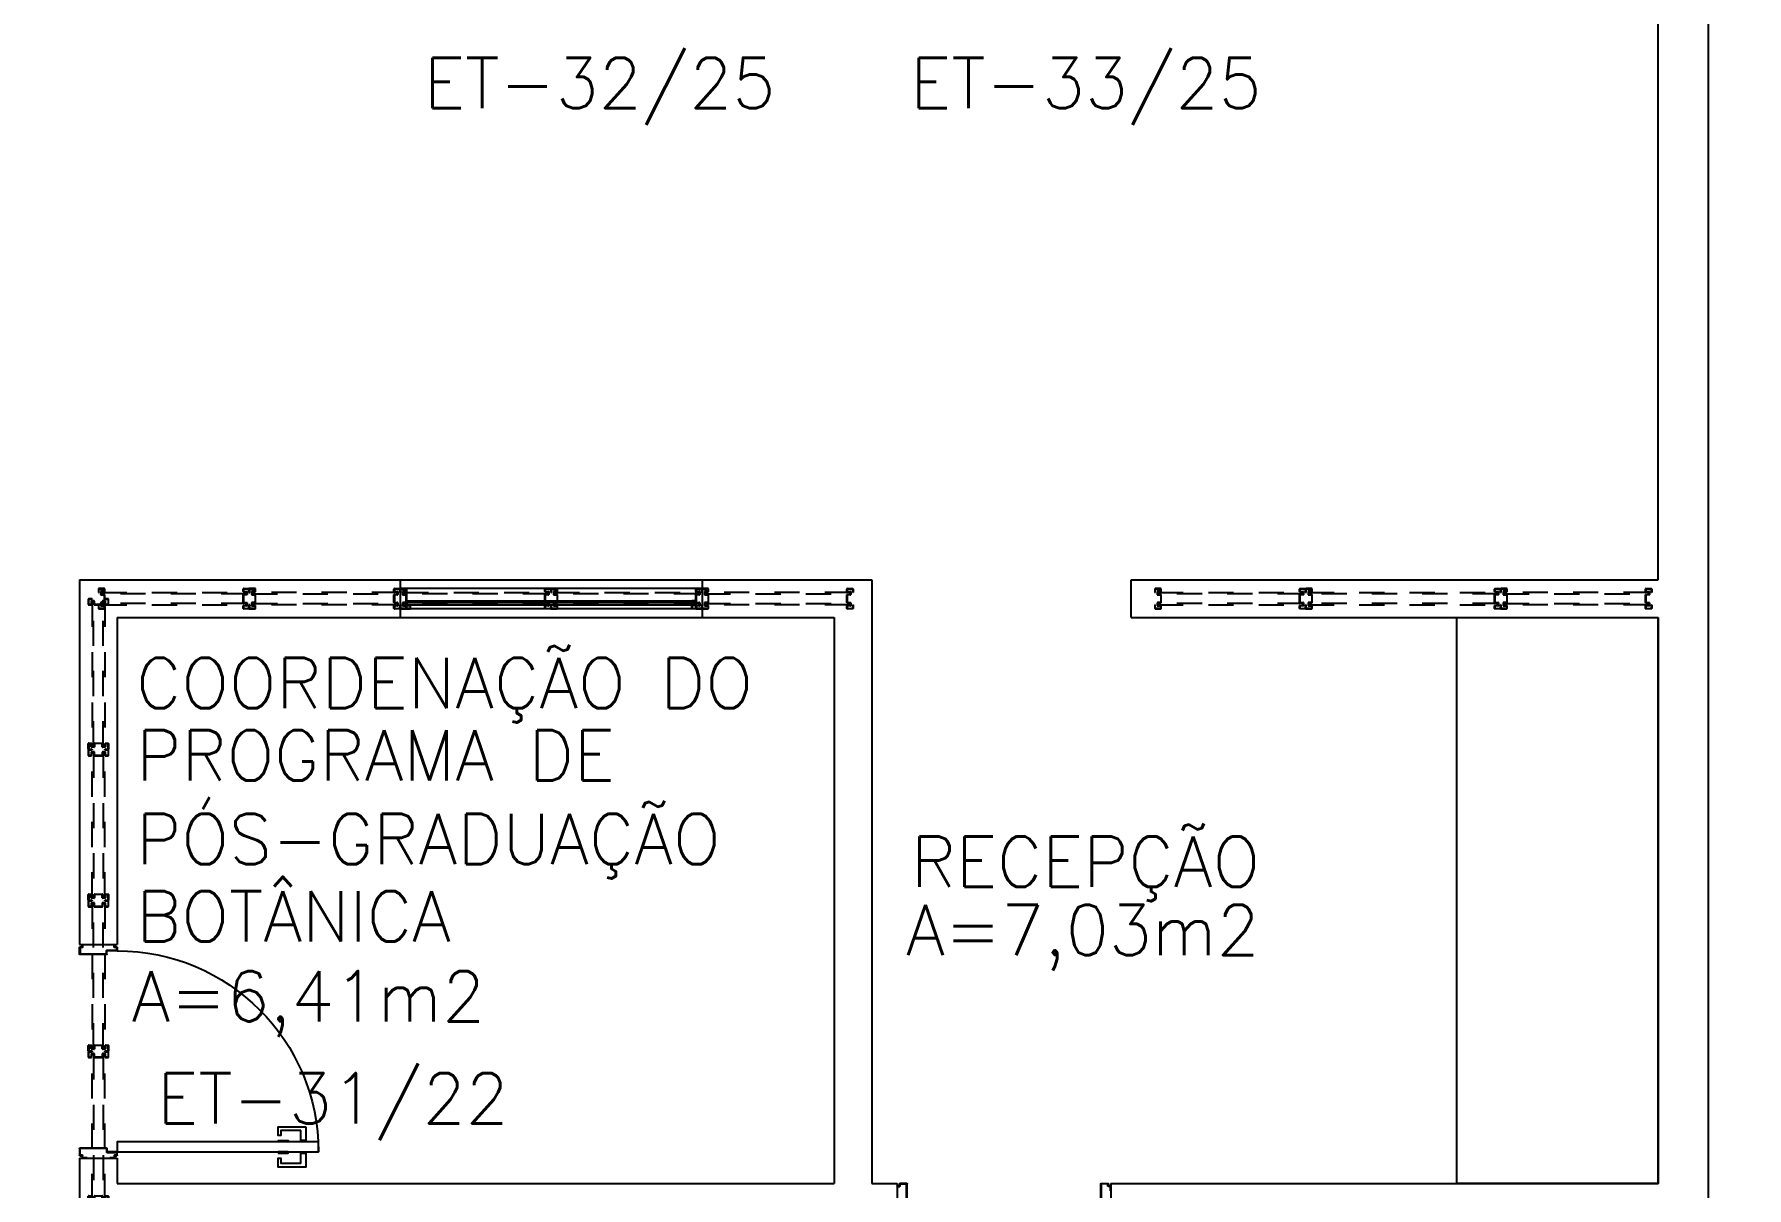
# Model space of a CAD drawing. Header units: millimetres. Extents: x 2128 to 2646, y 1972 to 2207.
# Drawn here: x 2488.38 to 2495.19, y 2056.7 to 2061.28 of the extents above; entities that cross this region are included whole.
import ezdxf

# ---------------------------------------------------------------- set-up
doc = ezdxf.new("R2010")
doc.units = ezdxf.units.MM
doc.linetypes.add('HIDDEN', pattern=[0.375, 0.25, -0.125])
for name, color, linetype in [('AR-ALV', 2, 'Continuous'), ('AR-BANCADAS', 1, 'Continuous'), ('AR-ESQ', 1, 'Continuous'), ('AR-PEITORIL', 1, 'Continuous'), ('AR-PORTA', 1, 'Continuous'), ('ar-talude', 1, 'Continuous'), ('BC- VISTA', 1, 'Continuous'), ('DT-ESQ-BAGUETE-C', 1, 'Continuous'), ('DT-ESQ-BAGUETE-V', 1, 'Continuous'), ('DT-ESQ-CHAPA DOBRADA-V', 1, 'Continuous'), ('DT-ESQ-MARCO-V', 1, 'Continuous'), ('DT-ESQ-PERFIL U-C', 2, 'Continuous'), ('DT-ESQ-PROJ', 1, 'HIDDEN'), ('DT-ESQ-VIDRO-C', 2, 'Continuous'), ('DT-TXTMOD', 1, 'Continuous'), ('ENDEREÇO', 2, 'Continuous'), ('maçaneta', 1, 'Continuous'), ('mov', 1, 'Continuous'), ('PM-PERFIL U-C', 2, 'Continuous'), ('pm1', 2, 'Continuous'), ('TEXTO', 2, 'Continuous'), ('Área', 2, 'Continuous')]:
    doc.layers.add(name, color=color, linetype=linetype)
doc.styles.add('S10', font='simplex.shx', dxfattribs={"height": 0.1})
doc.styles.add('UNB-100', font='simplex.shx', dxfattribs={"height": 0.2})
doc.styles.add('UNB1-100', font='simplex.shx', dxfattribs={"height": 0.2})

# ---------------------------------------------------------------- blocks, each defined once
blk = doc.blocks.new('BCL07')
at = {"layer": 'BC- VISTA'}
blk.add_lwpolyline([(0.8, 0), (0.8, -2.25), (0, -2.25), (0, 0)], close=True, dxfattribs=at)
blk = doc.blocks.new('EF135-P')
at = {"layer": 'DT-ESQ-PROJ', "ltscale": 0.1}
for points in [[(0.025, -0.1035), (0.025, -0.1135, -0.414214), (0.0235, -0.115), (0.0015, -0.115, -0.414214), (0, -0.1135), (0, -0.1), (0.0015, -0.1), (0.0015, -0.113, 0.414214), (0.002, -0.1135), (0.023, -0.1135, 0.414214), (0.0235, -0.113), (0.0235, -0.1035), (0.0105, -0.1035, -0.414214), (0.009, -0.102), (0.009, -0.092, -0.414214), (0.0105, -0.0905), (0.0235, -0.0905), (0.0235, -0.0595), (0.0105, -0.0595, -0.414214), (0.009, -0.058), (0.009, -0.048, -0.414214), (0.0105, -0.0465), (0.0235, -0.0465), (0.0235, -0.037, 0.414214), (0.023, -0.0365), (0.002, -0.0365, 0.414214), (0.0015, -0.037), (0.0015, -0.05), (0, -0.05), (0, -0.0365, -0.414214), (0.0015, -0.035), (0.0235, -0.035, -0.414214), (0.025, -0.0365), (0.025, -0.0465, -0.414214), (0.0235, -0.048), (0.0105, -0.048), (0.0105, -0.058), (0.0235, -0.058), (0.0235, -0.058, -0.414214), (0.025, -0.0595), (0.025, -0.0905, -0.414214), (0.0235, -0.092), (0.0235, -0.092), (0.0105, -0.092), (0.0105, -0.102), (0.0235, -0.102, -0.414214)], [(0.575, -0.1035), (0.575, -0.1135, 0.414214), (0.5765, -0.115), (0.5985, -0.115, 0.414214), (0.6, -0.1135), (0.6, -0.1), (0.5985, -0.1), (0.5985, -0.113, -0.414214), (0.598, -0.1135), (0.577, -0.1135, -0.414214), (0.5765, -0.113), (0.5765, -0.1035), (0.5895, -0.1035, 0.414214), (0.591, -0.102), (0.591, -0.092, 0.414214), (0.5895, -0.0905), (0.5765, -0.0905), (0.5765, -0.0595), (0.5895, -0.0595, 0.414214), (0.591, -0.058), (0.591, -0.048, 0.414214), (0.5895, -0.0465), (0.5765, -0.0465), (0.5765, -0.037, -0.414214), (0.577, -0.0365), (0.598, -0.0365, -0.414214), (0.5985, -0.037), (0.5985, -0.05), (0.6, -0.05), (0.6, -0.0365, 0.414214), (0.5985, -0.035), (0.5765, -0.035, 0.414214), (0.575, -0.0365), (0.575, -0.0465, 0.414214), (0.5765, -0.048), (0.5895, -0.048), (0.5895, -0.058), (0.5765, -0.058), (0.5765, -0.058, 0.414214), (0.575, -0.0595), (0.575, -0.0905, 0.414214), (0.5765, -0.092), (0.5765, -0.092), (0.5895, -0.092), (0.5895, -0.102), (0.5765, -0.102, 0.414214)], [(0.625, -0.1035), (0.625, -0.1135, -0.414214), (0.6235, -0.115), (0.6015, -0.115, -0.414214), (0.6, -0.1135), (0.6, -0.1), (0.6015, -0.1), (0.6015, -0.113, 0.414214), (0.602, -0.1135), (0.623, -0.1135, 0.414214), (0.6235, -0.113), (0.6235, -0.1035), (0.6105, -0.1035, -0.414214), (0.609, -0.102), (0.609, -0.092, -0.414214), (0.6105, -0.0905), (0.6235, -0.0905), (0.6235, -0.0595), (0.6105, -0.0595, -0.414214), (0.609, -0.058), (0.609, -0.048, -0.414214), (0.6105, -0.0465), (0.6235, -0.0465), (0.6235, -0.037, 0.414214), (0.623, -0.0365), (0.602, -0.0365, 0.414214), (0.6015, -0.037), (0.6015, -0.05), (0.6, -0.05), (0.6, -0.0365, -0.414214), (0.6015, -0.035), (0.6235, -0.035, -0.414214), (0.625, -0.0365), (0.625, -0.0465, -0.414214), (0.6235, -0.048), (0.6105, -0.048), (0.6105, -0.058), (0.6235, -0.058), (0.6235, -0.058, -0.414214), (0.625, -0.0595), (0.625, -0.0905, -0.414214), (0.6235, -0.092), (0.6235, -0.092), (0.6105, -0.092), (0.6105, -0.102), (0.6235, -0.102, -0.414214)], [(1.175, -0.1035), (1.175, -0.1135, 0.414214), (1.1765, -0.115), (1.1985, -0.115, 0.414214), (1.2, -0.1135), (1.2, -0.1), (1.1985, -0.1), (1.1985, -0.113, -0.414214), (1.198, -0.1135), (1.177, -0.1135, -0.414214), (1.1765, -0.113), (1.1765, -0.1035), (1.1895, -0.1035, 0.414214), (1.191, -0.102), (1.191, -0.092, 0.414214), (1.1895, -0.0905), (1.1765, -0.0905), (1.1765, -0.0595), (1.1895, -0.0595, 0.414214), (1.191, -0.058), (1.191, -0.048, 0.414214), (1.1895, -0.0465), (1.1765, -0.0465), (1.1765, -0.037, -0.414214), (1.177, -0.0365), (1.198, -0.0365, -0.414214), (1.1985, -0.037), (1.1985, -0.05), (1.2, -0.05), (1.2, -0.0365, 0.414214), (1.1985, -0.035), (1.1765, -0.035, 0.414214), (1.175, -0.0365), (1.175, -0.0465, 0.414214), (1.1765, -0.048), (1.1895, -0.048), (1.1895, -0.058), (1.1765, -0.058), (1.1765, -0.058, 0.414214), (1.175, -0.0595), (1.175, -0.0905, 0.414214), (1.1765, -0.092), (1.1765, -0.092), (1.1895, -0.092), (1.1895, -0.102), (1.1765, -0.102, 0.414214)], [(1.225, -0.1035), (1.225, -0.1135, -0.414214), (1.2235, -0.115), (1.2015, -0.115, -0.414214), (1.2, -0.1135), (1.2, -0.1), (1.2015, -0.1), (1.2015, -0.113, 0.414214), (1.202, -0.1135), (1.223, -0.1135, 0.414214), (1.2235, -0.113), (1.2235, -0.1035), (1.2105, -0.1035, -0.414214), (1.209, -0.102), (1.209, -0.092, -0.414214), (1.2105, -0.0905), (1.2235, -0.0905), (1.2235, -0.0595), (1.2105, -0.0595, -0.414214), (1.209, -0.058), (1.209, -0.048, -0.414214), (1.2105, -0.0465), (1.2235, -0.0465), (1.2235, -0.037, 0.414214), (1.223, -0.0365), (1.202, -0.0365, 0.414214), (1.2015, -0.037), (1.2015, -0.05), (1.2, -0.05), (1.2, -0.0365, -0.414214), (1.2015, -0.035), (1.2235, -0.035, -0.414214), (1.225, -0.0365), (1.225, -0.0465, -0.414214), (1.2235, -0.048), (1.2105, -0.048), (1.2105, -0.058), (1.2235, -0.058), (1.2235, -0.058, -0.414214), (1.225, -0.0595), (1.225, -0.0905, -0.414214), (1.2235, -0.092), (1.2235, -0.092), (1.2105, -0.092), (1.2105, -0.102), (1.2235, -0.102, -0.414214)], [(1.775, -0.1035), (1.775, -0.1135, 0.414214), (1.7765, -0.115), (1.7985, -0.115, 0.414214), (1.8, -0.1135), (1.8, -0.1), (1.7985, -0.1), (1.7985, -0.113, -0.414214), (1.798, -0.1135), (1.777, -0.1135, -0.414214), (1.7765, -0.113), (1.7765, -0.1035), (1.7895, -0.1035, 0.414214), (1.791, -0.102), (1.791, -0.092, 0.414214), (1.7895, -0.0905), (1.7765, -0.0905), (1.7765, -0.0595), (1.7895, -0.0595, 0.414214), (1.791, -0.058), (1.791, -0.048, 0.414214), (1.7895, -0.0465), (1.7765, -0.0465), (1.7765, -0.037, -0.414214), (1.777, -0.0365), (1.798, -0.0365, -0.414214), (1.7985, -0.037), (1.7985, -0.05), (1.8, -0.05), (1.8, -0.0365, 0.414214), (1.7985, -0.035), (1.7765, -0.035, 0.414214), (1.775, -0.0365), (1.775, -0.0465, 0.414214), (1.7765, -0.048), (1.7895, -0.048), (1.7895, -0.058), (1.7765, -0.058), (1.7765, -0.058, 0.414214), (1.775, -0.0595), (1.775, -0.0905, 0.414214), (1.7765, -0.092), (1.7765, -0.092), (1.7895, -0.092), (1.7895, -0.102), (1.7765, -0.102, 0.414214)], [(1.825, -0.1035), (1.825, -0.1135, -0.414214), (1.8235, -0.115), (1.8015, -0.115, -0.414214), (1.8, -0.1135), (1.8, -0.1), (1.8015, -0.1), (1.8015, -0.113, 0.414214), (1.802, -0.1135), (1.823, -0.1135, 0.414214), (1.8235, -0.113), (1.8235, -0.1035), (1.8105, -0.1035, -0.414214), (1.809, -0.102), (1.809, -0.092, -0.414214), (1.8105, -0.0905), (1.8235, -0.0905), (1.8235, -0.0595), (1.8105, -0.0595, -0.414214), (1.809, -0.058), (1.809, -0.048, -0.414214), (1.8105, -0.0465), (1.8235, -0.0465), (1.8235, -0.037, 0.414214), (1.823, -0.0365), (1.802, -0.0365, 0.414214), (1.8015, -0.037), (1.8015, -0.05), (1.8, -0.05), (1.8, -0.0365, -0.414214), (1.8015, -0.035), (1.8235, -0.035, -0.414214), (1.825, -0.0365), (1.825, -0.0465, -0.414214), (1.8235, -0.048), (1.8105, -0.048), (1.8105, -0.058), (1.8235, -0.058), (1.8235, -0.058, -0.414214), (1.825, -0.0595), (1.825, -0.0905, -0.414214), (1.8235, -0.092), (1.8235, -0.092), (1.8105, -0.092), (1.8105, -0.102), (1.8235, -0.102, -0.414214)], [(2.375, -0.1035), (2.375, -0.1135, 0.414214), (2.3765, -0.115), (2.3985, -0.115, 0.414214), (2.4, -0.1135), (2.4, -0.1), (2.3985, -0.1), (2.3985, -0.113, -0.414214), (2.398, -0.1135), (2.377, -0.1135, -0.414214), (2.3765, -0.113), (2.3765, -0.1035), (2.3895, -0.1035, 0.414214), (2.391, -0.102), (2.391, -0.092, 0.414214), (2.3895, -0.0905), (2.3765, -0.0905), (2.3765, -0.0595), (2.3895, -0.0595, 0.414214), (2.391, -0.058), (2.391, -0.048, 0.414214), (2.3895, -0.0465), (2.3765, -0.0465), (2.3765, -0.037, -0.414214), (2.377, -0.0365), (2.398, -0.0365, -0.414214), (2.3985, -0.037), (2.3985, -0.05), (2.4, -0.05), (2.4, -0.0365, 0.414214), (2.3985, -0.035), (2.3765, -0.035, 0.414214), (2.375, -0.0365), (2.375, -0.0465, 0.414214), (2.3765, -0.048), (2.3895, -0.048), (2.3895, -0.058), (2.3765, -0.058), (2.3765, -0.058, 0.414214), (2.375, -0.0595), (2.375, -0.0905, 0.414214), (2.3765, -0.092), (2.3765, -0.092), (2.3895, -0.092), (2.3895, -0.102), (2.3765, -0.102, 0.414214)], [(2.425, -0.1035), (2.425, -0.1135, -0.414214), (2.4235, -0.115), (2.4015, -0.115, -0.414214), (2.4, -0.1135), (2.4, -0.1), (2.4015, -0.1), (2.4015, -0.113, 0.414214), (2.402, -0.1135), (2.423, -0.1135, 0.414214), (2.4235, -0.113), (2.4235, -0.1035), (2.4105, -0.1035, -0.414214), (2.409, -0.102), (2.409, -0.092, -0.414214), (2.4105, -0.0905), (2.4235, -0.0905), (2.4235, -0.0595), (2.4105, -0.0595, -0.414214), (2.409, -0.058), (2.409, -0.048, -0.414214), (2.4105, -0.0465), (2.4235, -0.0465), (2.4235, -0.037, 0.414214), (2.423, -0.0365), (2.402, -0.0365, 0.414214), (2.4015, -0.037), (2.4015, -0.05), (2.4, -0.05), (2.4, -0.0365, -0.414214), (2.4015, -0.035), (2.4235, -0.035, -0.414214), (2.425, -0.0365), (2.425, -0.0465, -0.414214), (2.4235, -0.048), (2.4105, -0.048), (2.4105, -0.058), (2.4235, -0.058), (2.4235, -0.058, -0.414214), (2.425, -0.0595), (2.425, -0.0905, -0.414214), (2.4235, -0.092), (2.4235, -0.092), (2.4105, -0.092), (2.4105, -0.102), (2.4235, -0.102, -0.414214)], [(2.975, -0.1035), (2.975, -0.1135, 0.414214), (2.9765, -0.115), (2.9985, -0.115, 0.414214), (3, -0.1135), (3, -0.1), (2.9985, -0.1), (2.9985, -0.113, -0.414214), (2.998, -0.1135), (2.977, -0.1135, -0.414214), (2.9765, -0.113), (2.9765, -0.1035), (2.9895, -0.1035, 0.414214), (2.991, -0.102), (2.991, -0.092, 0.414214), (2.9895, -0.0905), (2.9765, -0.0905), (2.9765, -0.0595), (2.9895, -0.0595, 0.414214), (2.991, -0.058), (2.991, -0.048, 0.414214), (2.9895, -0.0465), (2.9765, -0.0465), (2.9765, -0.037, -0.414214), (2.977, -0.0365), (2.998, -0.0365, -0.414214), (2.9985, -0.037), (2.9985, -0.05), (3, -0.05), (3, -0.0365, 0.414214), (2.9985, -0.035), (2.9765, -0.035, 0.414214), (2.975, -0.0365), (2.975, -0.0465, 0.414214), (2.9765, -0.048), (2.9895, -0.048), (2.9895, -0.058), (2.9765, -0.058), (2.9765, -0.058, 0.414214), (2.975, -0.0595), (2.975, -0.0905, 0.414214), (2.9765, -0.092), (2.9765, -0.092), (2.9895, -0.092), (2.9895, -0.102), (2.9765, -0.102, 0.414214)]]:
    blk.add_lwpolyline(points, format="xyb", close=True, dxfattribs=at)
for points in [[(0.0125, -0.056), (0.0125, -0.05), (0.5875, -0.05), (0.5875, -0.056)], [(1.1875, -0.056), (1.1875, -0.05), (0.6125, -0.05), (0.6125, -0.056)], [(1.7875, -0.056), (1.7875, -0.05), (1.2125, -0.05), (1.2125, -0.056)], [(1.8125, -0.056), (1.8125, -0.05), (2.3875, -0.05), (2.3875, -0.056)], [(2.9875, -0.056), (2.9875, -0.05), (2.4125, -0.05), (2.4125, -0.056)], [(0.0125, -0.094), (0.0125, -0.1), (0.5875, -0.1), (0.5875, -0.094)], [(1.1875, -0.094), (1.1875, -0.1), (0.6125, -0.1), (0.6125, -0.094)], [(1.7875, -0.094), (1.7875, -0.1), (1.2125, -0.1), (1.2125, -0.094)], [(1.8125, -0.094), (1.8125, -0.1), (2.3875, -0.1), (2.3875, -0.094)], [(2.9875, -0.094), (2.9875, -0.1), (2.4125, -0.1), (2.4125, -0.094)]]:
    blk.add_lwpolyline(points, close=True, dxfattribs=at)
at = {"layer": 'DT-TXTMOD', "ltscale": 0.1, "style": 'S10', "flags": 3}
for tag, p in [('M19A', (0.0235, -0.255)), ('M21A', (0.827, -0.255)), ('M23A', (1.6306, -0.255)), ('M26A', (2.4341, -0.255))]:
    blk.add_attdef(tag, p, '', height=0.1, dxfattribs=at)
blk = doc.blocks.new('EF139-P')
at = {"layer": 'DT-ESQ-PROJ', "ltscale": 0.1}
for points in [[(0.025, -0.1035), (0.025, -0.1135, -0.414214), (0.0235, -0.115), (0.0015, -0.115, -0.414214), (0, -0.1135), (0, -0.1), (0.0015, -0.1), (0.0015, -0.113, 0.414214), (0.002, -0.1135), (0.023, -0.1135, 0.414214), (0.0235, -0.113), (0.0235, -0.1035), (0.0105, -0.1035, -0.414214), (0.009, -0.102), (0.009, -0.092, -0.414214), (0.0105, -0.0905), (0.0235, -0.0905), (0.0235, -0.0595), (0.0105, -0.0595, -0.414214), (0.009, -0.058), (0.009, -0.048, -0.414214), (0.0105, -0.0465), (0.0235, -0.0465), (0.0235, -0.037, 0.414214), (0.023, -0.0365), (0.002, -0.0365, 0.414214), (0.0015, -0.037), (0.0015, -0.05), (0, -0.05), (0, -0.0365, -0.414214), (0.0015, -0.035), (0.0235, -0.035, -0.414214), (0.025, -0.0365), (0.025, -0.0465, -0.414214), (0.0235, -0.048), (0.0105, -0.048), (0.0105, -0.058), (0.0235, -0.058), (0.0235, -0.058, -0.414214), (0.025, -0.0595), (0.025, -0.0905, -0.414214), (0.0235, -0.092), (0.0235, -0.092), (0.0105, -0.092), (0.0105, -0.102), (0.0235, -0.102, -0.414214)], [(0.575, -0.1035), (0.575, -0.1135, 0.414214), (0.5765, -0.115), (0.5985, -0.115, 0.414214), (0.6, -0.1135), (0.6, -0.1), (0.5985, -0.1), (0.5985, -0.113, -0.414214), (0.598, -0.1135), (0.577, -0.1135, -0.414214), (0.5765, -0.113), (0.5765, -0.1035), (0.5895, -0.1035, 0.414214), (0.591, -0.102), (0.591, -0.092, 0.414214), (0.5895, -0.0905), (0.5765, -0.0905), (0.5765, -0.0595), (0.5895, -0.0595, 0.414214), (0.591, -0.058), (0.591, -0.048, 0.414214), (0.5895, -0.0465), (0.5765, -0.0465), (0.5765, -0.037, -0.414214), (0.577, -0.0365), (0.598, -0.0365, -0.414214), (0.5985, -0.037), (0.5985, -0.05), (0.6, -0.05), (0.6, -0.0365, 0.414214), (0.5985, -0.035), (0.5765, -0.035, 0.414214), (0.575, -0.0365), (0.575, -0.0465, 0.414214), (0.5765, -0.048), (0.5895, -0.048), (0.5895, -0.058), (0.5765, -0.058), (0.5765, -0.058, 0.414214), (0.575, -0.0595), (0.575, -0.0905, 0.414214), (0.5765, -0.092), (0.5765, -0.092), (0.5895, -0.092), (0.5895, -0.102), (0.5765, -0.102, 0.414214)], [(0.625, -0.1035), (0.625, -0.1135, -0.414214), (0.6235, -0.115), (0.6015, -0.115, -0.414214), (0.6, -0.1135), (0.6, -0.1), (0.6015, -0.1), (0.6015, -0.113, 0.414214), (0.602, -0.1135), (0.623, -0.1135, 0.414214), (0.6235, -0.113), (0.6235, -0.1035), (0.6105, -0.1035, -0.414214), (0.609, -0.102), (0.609, -0.092, -0.414214), (0.6105, -0.0905), (0.6235, -0.0905), (0.6235, -0.0595), (0.6105, -0.0595, -0.414214), (0.609, -0.058), (0.609, -0.048, -0.414214), (0.6105, -0.0465), (0.6235, -0.0465), (0.6235, -0.037, 0.414214), (0.623, -0.0365), (0.602, -0.0365, 0.414214), (0.6015, -0.037), (0.6015, -0.05), (0.6, -0.05), (0.6, -0.0365, -0.414214), (0.6015, -0.035), (0.6235, -0.035, -0.414214), (0.625, -0.0365), (0.625, -0.0465, -0.414214), (0.6235, -0.048), (0.6105, -0.048), (0.6105, -0.058), (0.6235, -0.058), (0.6235, -0.058, -0.414214), (0.625, -0.0595), (0.625, -0.0905, -0.414214), (0.6235, -0.092), (0.6235, -0.092), (0.6105, -0.092), (0.6105, -0.102), (0.6235, -0.102, -0.414214)], [(1.35, -0.1035), (1.35, -0.1135, 0.414214), (1.3515, -0.115), (1.3735, -0.115, 0.414214), (1.375, -0.1135), (1.375, -0.1), (1.3735, -0.1), (1.3735, -0.113, -0.414214), (1.373, -0.1135), (1.352, -0.1135, -0.414214), (1.3515, -0.113), (1.3515, -0.1035), (1.3645, -0.1035, 0.414214), (1.366, -0.102), (1.366, -0.092, 0.414214), (1.3645, -0.0905), (1.3515, -0.0905), (1.3515, -0.0595), (1.3645, -0.0595, 0.414214), (1.366, -0.058), (1.366, -0.048, 0.414214), (1.3645, -0.0465), (1.3515, -0.0465), (1.3515, -0.037, -0.414214), (1.352, -0.0365), (1.373, -0.0365, -0.414214), (1.3735, -0.037), (1.3735, -0.05), (1.375, -0.05), (1.375, -0.0365, 0.414214), (1.3735, -0.035), (1.3515, -0.035, 0.414214), (1.35, -0.0365), (1.35, -0.0465, 0.414214), (1.3515, -0.048), (1.3645, -0.048), (1.3645, -0.058), (1.3515, -0.058), (1.3515, -0.058, 0.414214), (1.35, -0.0595), (1.35, -0.0905, 0.414214), (1.3515, -0.092), (1.3515, -0.092), (1.3645, -0.092), (1.3645, -0.102), (1.3515, -0.102, 0.414214)], [(1.4, -0.1035), (1.4, -0.1135, -0.414214), (1.3985, -0.115), (1.3765, -0.115, -0.414214), (1.375, -0.1135), (1.375, -0.1), (1.3765, -0.1), (1.3765, -0.113, 0.414214), (1.377, -0.1135), (1.398, -0.1135, 0.414214), (1.3985, -0.113), (1.3985, -0.1035), (1.3855, -0.1035, -0.414214), (1.384, -0.102), (1.384, -0.092, -0.414214), (1.3855, -0.0905), (1.3985, -0.0905), (1.3985, -0.0595), (1.3855, -0.0595, -0.414214), (1.384, -0.058), (1.384, -0.048, -0.414214), (1.3855, -0.0465), (1.3985, -0.0465), (1.3985, -0.037, 0.414214), (1.398, -0.0365), (1.377, -0.0365, 0.414214), (1.3765, -0.037), (1.3765, -0.05), (1.375, -0.05), (1.375, -0.0365, -0.414214), (1.3765, -0.035), (1.3985, -0.035, -0.414214), (1.4, -0.0365), (1.4, -0.0465, -0.414214), (1.3985, -0.048), (1.3855, -0.048), (1.3855, -0.058), (1.3985, -0.058), (1.3985, -0.058, -0.414214), (1.4, -0.0595), (1.4, -0.0905, -0.414214), (1.3985, -0.092), (1.3985, -0.092), (1.3855, -0.092), (1.3855, -0.102), (1.3985, -0.102, -0.414214)], [(1.95, -0.1035), (1.95, -0.1135, 0.414214), (1.9515, -0.115), (1.9735, -0.115, 0.414214), (1.975, -0.1135), (1.975, -0.1), (1.9735, -0.1), (1.9735, -0.113, -0.414214), (1.973, -0.1135), (1.952, -0.1135, -0.414214), (1.9515, -0.113), (1.9515, -0.1035), (1.9645, -0.1035, 0.414214), (1.966, -0.102), (1.966, -0.092, 0.414214), (1.9645, -0.0905), (1.9515, -0.0905), (1.9515, -0.0595), (1.9645, -0.0595, 0.414214), (1.966, -0.058), (1.966, -0.048, 0.414214), (1.9645, -0.0465), (1.9515, -0.0465), (1.9515, -0.037, -0.414214), (1.952, -0.0365), (1.973, -0.0365, -0.414214), (1.9735, -0.037), (1.9735, -0.05), (1.975, -0.05), (1.975, -0.0365, 0.414214), (1.9735, -0.035), (1.9515, -0.035, 0.414214), (1.95, -0.0365), (1.95, -0.0465, 0.414214), (1.9515, -0.048), (1.9645, -0.048), (1.9645, -0.058), (1.9515, -0.058), (1.9515, -0.058, 0.414214), (1.95, -0.0595), (1.95, -0.0905, 0.414214), (1.9515, -0.092), (1.9515, -0.092), (1.9645, -0.092), (1.9645, -0.102), (1.9515, -0.102, 0.414214)]]:
    blk.add_lwpolyline(points, format="xyb", close=True, dxfattribs=at)
for points in [[(0.0125, -0.056), (0.0125, -0.05), (0.5875, -0.05), (0.5875, -0.056)], [(1.3625, -0.056), (1.3625, -0.05), (0.6125, -0.05), (0.6125, -0.056)], [(1.9625, -0.056), (1.9625, -0.05), (1.3875, -0.05), (1.3875, -0.056)], [(0.0125, -0.094), (0.0125, -0.1), (0.5875, -0.1), (0.5875, -0.094)], [(1.3625, -0.094), (1.3625, -0.1), (0.6125, -0.1), (0.6125, -0.094)], [(1.9625, -0.094), (1.9625, -0.1), (1.3875, -0.1), (1.3875, -0.094)]]:
    blk.add_lwpolyline(points, close=True, dxfattribs=at)
at = {"layer": 'DT-TXTMOD', "ltscale": 0.1, "style": 'S10', "flags": 3}
for tag, p in [('M19A', (0.0235, -0.255)), ('M21A', (0.827, -0.255)), ('M23A', (1.6306, -0.255)), ('M26A', (2.4341, -0.255))]:
    blk.add_attdef(tag, p, '', height=0.1, dxfattribs=at)
blk = doc.blocks.new('EF136-P')
at = {"layer": 'DT-ESQ-PROJ', "ltscale": 0.1}
for points in [[(0.025, -0.1035), (0.025, -0.1135, -0.414214), (0.0235, -0.115), (0.0015, -0.115, -0.414214), (0, -0.1135), (0, -0.1), (0.0015, -0.1), (0.0015, -0.113, 0.414214), (0.002, -0.1135), (0.023, -0.1135, 0.414214), (0.0235, -0.113), (0.0235, -0.1035), (0.0105, -0.1035, -0.414214), (0.009, -0.102), (0.009, -0.092, -0.414214), (0.0105, -0.0905), (0.0235, -0.0905), (0.0235, -0.0595), (0.0105, -0.0595, -0.414214), (0.009, -0.058), (0.009, -0.048, -0.414214), (0.0105, -0.0465), (0.0235, -0.0465), (0.0235, -0.037, 0.414214), (0.023, -0.0365), (0.002, -0.0365, 0.414214), (0.0015, -0.037), (0.0015, -0.05), (0, -0.05), (0, -0.0365, -0.414214), (0.0015, -0.035), (0.0235, -0.035, -0.414214), (0.025, -0.0365), (0.025, -0.0465, -0.414214), (0.0235, -0.048), (0.0105, -0.048), (0.0105, -0.058), (0.0235, -0.058), (0.0235, -0.058, -0.414214), (0.025, -0.0595), (0.025, -0.0905, -0.414214), (0.0235, -0.092), (0.0235, -0.092), (0.0105, -0.092), (0.0105, -0.102), (0.0235, -0.102, -0.414214)], [(0.575, -0.1035), (0.575, -0.1135, 0.414214), (0.5765, -0.115), (0.5985, -0.115, 0.414214), (0.6, -0.1135), (0.6, -0.1), (0.5985, -0.1), (0.5985, -0.113, -0.414214), (0.598, -0.1135), (0.577, -0.1135, -0.414214), (0.5765, -0.113), (0.5765, -0.1035), (0.5895, -0.1035, 0.414214), (0.591, -0.102), (0.591, -0.092, 0.414214), (0.5895, -0.0905), (0.5765, -0.0905), (0.5765, -0.0595), (0.5895, -0.0595, 0.414214), (0.591, -0.058), (0.591, -0.048, 0.414214), (0.5895, -0.0465), (0.5765, -0.0465), (0.5765, -0.037, -0.414214), (0.577, -0.0365), (0.598, -0.0365, -0.414214), (0.5985, -0.037), (0.5985, -0.05), (0.6, -0.05), (0.6, -0.0365, 0.414214), (0.5985, -0.035), (0.5765, -0.035, 0.414214), (0.575, -0.0365), (0.575, -0.0465, 0.414214), (0.5765, -0.048), (0.5895, -0.048), (0.5895, -0.058), (0.5765, -0.058), (0.5765, -0.058, 0.414214), (0.575, -0.0595), (0.575, -0.0905, 0.414214), (0.5765, -0.092), (0.5765, -0.092), (0.5895, -0.092), (0.5895, -0.102), (0.5765, -0.102, 0.414214)], [(0.625, -0.1035), (0.625, -0.1135, -0.414214), (0.6235, -0.115), (0.6015, -0.115, -0.414214), (0.6, -0.1135), (0.6, -0.1), (0.6015, -0.1), (0.6015, -0.113, 0.414214), (0.602, -0.1135), (0.623, -0.1135, 0.414214), (0.6235, -0.113), (0.6235, -0.1035), (0.6105, -0.1035, -0.414214), (0.609, -0.102), (0.609, -0.092, -0.414214), (0.6105, -0.0905), (0.6235, -0.0905), (0.6235, -0.0595), (0.6105, -0.0595, -0.414214), (0.609, -0.058), (0.609, -0.048, -0.414214), (0.6105, -0.0465), (0.6235, -0.0465), (0.6235, -0.037, 0.414214), (0.623, -0.0365), (0.602, -0.0365, 0.414214), (0.6015, -0.037), (0.6015, -0.05), (0.6, -0.05), (0.6, -0.0365, -0.414214), (0.6015, -0.035), (0.6235, -0.035, -0.414214), (0.625, -0.0365), (0.625, -0.0465, -0.414214), (0.6235, -0.048), (0.6105, -0.048), (0.6105, -0.058), (0.6235, -0.058), (0.6235, -0.058, -0.414214), (0.625, -0.0595), (0.625, -0.0905, -0.414214), (0.6235, -0.092), (0.6235, -0.092), (0.6105, -0.092), (0.6105, -0.102), (0.6235, -0.102, -0.414214)], [(1.175, -0.1035), (1.175, -0.1135, 0.414214), (1.1765, -0.115), (1.1985, -0.115, 0.414214), (1.2, -0.1135), (1.2, -0.1), (1.1985, -0.1), (1.1985, -0.113, -0.414214), (1.198, -0.1135), (1.177, -0.1135, -0.414214), (1.1765, -0.113), (1.1765, -0.1035), (1.1895, -0.1035, 0.414214), (1.191, -0.102), (1.191, -0.092, 0.414214), (1.1895, -0.0905), (1.1765, -0.0905), (1.1765, -0.0595), (1.1895, -0.0595, 0.414214), (1.191, -0.058), (1.191, -0.048, 0.414214), (1.1895, -0.0465), (1.1765, -0.0465), (1.1765, -0.037, -0.414214), (1.177, -0.0365), (1.198, -0.0365, -0.414214), (1.1985, -0.037), (1.1985, -0.05), (1.2, -0.05), (1.2, -0.0365, 0.414214), (1.1985, -0.035), (1.1765, -0.035, 0.414214), (1.175, -0.0365), (1.175, -0.0465, 0.414214), (1.1765, -0.048), (1.1895, -0.048), (1.1895, -0.058), (1.1765, -0.058), (1.1765, -0.058, 0.414214), (1.175, -0.0595), (1.175, -0.0905, 0.414214), (1.1765, -0.092), (1.1765, -0.092), (1.1895, -0.092), (1.1895, -0.102), (1.1765, -0.102, 0.414214)], [(1.225, -0.1035), (1.225, -0.1135, -0.414214), (1.2235, -0.115), (1.2015, -0.115, -0.414214), (1.2, -0.1135), (1.2, -0.1), (1.2015, -0.1), (1.2015, -0.113, 0.414214), (1.202, -0.1135), (1.223, -0.1135, 0.414214), (1.2235, -0.113), (1.2235, -0.1035), (1.2105, -0.1035, -0.414214), (1.209, -0.102), (1.209, -0.092, -0.414214), (1.2105, -0.0905), (1.2235, -0.0905), (1.2235, -0.0595), (1.2105, -0.0595, -0.414214), (1.209, -0.058), (1.209, -0.048, -0.414214), (1.2105, -0.0465), (1.2235, -0.0465), (1.2235, -0.037, 0.414214), (1.223, -0.0365), (1.202, -0.0365, 0.414214), (1.2015, -0.037), (1.2015, -0.05), (1.2, -0.05), (1.2, -0.0365, -0.414214), (1.2015, -0.035), (1.2235, -0.035, -0.414214), (1.225, -0.0365), (1.225, -0.0465, -0.414214), (1.2235, -0.048), (1.2105, -0.048), (1.2105, -0.058), (1.2235, -0.058), (1.2235, -0.058, -0.414214), (1.225, -0.0595), (1.225, -0.0905, -0.414214), (1.2235, -0.092), (1.2235, -0.092), (1.2105, -0.092), (1.2105, -0.102), (1.2235, -0.102, -0.414214)], [(1.775, -0.1035), (1.775, -0.1135, 0.414214), (1.7765, -0.115), (1.7985, -0.115, 0.414214), (1.8, -0.1135), (1.8, -0.1), (1.7985, -0.1), (1.7985, -0.113, -0.414214), (1.798, -0.1135), (1.777, -0.1135, -0.414214), (1.7765, -0.113), (1.7765, -0.1035), (1.7895, -0.1035, 0.414214), (1.791, -0.102), (1.791, -0.092, 0.414214), (1.7895, -0.0905), (1.7765, -0.0905), (1.7765, -0.0595), (1.7895, -0.0595, 0.414214), (1.791, -0.058), (1.791, -0.048, 0.414214), (1.7895, -0.0465), (1.7765, -0.0465), (1.7765, -0.037, -0.414214), (1.777, -0.0365), (1.798, -0.0365, -0.414214), (1.7985, -0.037), (1.7985, -0.05), (1.8, -0.05), (1.8, -0.0365, 0.414214), (1.7985, -0.035), (1.7765, -0.035, 0.414214), (1.775, -0.0365), (1.775, -0.0465, 0.414214), (1.7765, -0.048), (1.7895, -0.048), (1.7895, -0.058), (1.7765, -0.058), (1.7765, -0.058, 0.414214), (1.775, -0.0595), (1.775, -0.0905, 0.414214), (1.7765, -0.092), (1.7765, -0.092), (1.7895, -0.092), (1.7895, -0.102), (1.7765, -0.102, 0.414214)], [(1.825, -0.1035), (1.825, -0.1135, -0.414214), (1.8235, -0.115), (1.8015, -0.115, -0.414214), (1.8, -0.1135), (1.8, -0.1), (1.8015, -0.1), (1.8015, -0.113, 0.414214), (1.802, -0.1135), (1.823, -0.1135, 0.414214), (1.8235, -0.113), (1.8235, -0.1035), (1.8105, -0.1035, -0.414214), (1.809, -0.102), (1.809, -0.092, -0.414214), (1.8105, -0.0905), (1.8235, -0.0905), (1.8235, -0.0595), (1.8105, -0.0595, -0.414214), (1.809, -0.058), (1.809, -0.048, -0.414214), (1.8105, -0.0465), (1.8235, -0.0465), (1.8235, -0.037, 0.414214), (1.823, -0.0365), (1.802, -0.0365, 0.414214), (1.8015, -0.037), (1.8015, -0.05), (1.8, -0.05), (1.8, -0.0365, -0.414214), (1.8015, -0.035), (1.8235, -0.035, -0.414214), (1.825, -0.0365), (1.825, -0.0465, -0.414214), (1.8235, -0.048), (1.8105, -0.048), (1.8105, -0.058), (1.8235, -0.058), (1.8235, -0.058, -0.414214), (1.825, -0.0595), (1.825, -0.0905, -0.414214), (1.8235, -0.092), (1.8235, -0.092), (1.8105, -0.092), (1.8105, -0.102), (1.8235, -0.102, -0.414214)], [(2.375, -0.1035), (2.375, -0.1135, 0.414214), (2.3765, -0.115), (2.3985, -0.115, 0.414214), (2.4, -0.1135), (2.4, -0.1), (2.3985, -0.1), (2.3985, -0.113, -0.414214), (2.398, -0.1135), (2.377, -0.1135, -0.414214), (2.3765, -0.113), (2.3765, -0.1035), (2.3895, -0.1035, 0.414214), (2.391, -0.102), (2.391, -0.092, 0.414214), (2.3895, -0.0905), (2.3765, -0.0905), (2.3765, -0.0595), (2.3895, -0.0595, 0.414214), (2.391, -0.058), (2.391, -0.048, 0.414214), (2.3895, -0.0465), (2.3765, -0.0465), (2.3765, -0.037, -0.414214), (2.377, -0.0365), (2.398, -0.0365, -0.414214), (2.3985, -0.037), (2.3985, -0.05), (2.4, -0.05), (2.4, -0.0365, 0.414214), (2.3985, -0.035), (2.3765, -0.035, 0.414214), (2.375, -0.0365), (2.375, -0.0465, 0.414214), (2.3765, -0.048), (2.3895, -0.048), (2.3895, -0.058), (2.3765, -0.058), (2.3765, -0.058, 0.414214), (2.375, -0.0595), (2.375, -0.0905, 0.414214), (2.3765, -0.092), (2.3765, -0.092), (2.3895, -0.092), (2.3895, -0.102), (2.3765, -0.102, 0.414214)], [(2.425, -0.1035), (2.425, -0.1135, -0.414214), (2.4235, -0.115), (2.4015, -0.115, -0.414214), (2.4, -0.1135), (2.4, -0.1), (2.4015, -0.1), (2.4015, -0.113, 0.414214), (2.402, -0.1135), (2.423, -0.1135, 0.414214), (2.4235, -0.113), (2.4235, -0.1035), (2.4105, -0.1035, -0.414214), (2.409, -0.102), (2.409, -0.092, -0.414214), (2.4105, -0.0905), (2.4235, -0.0905), (2.4235, -0.0595), (2.4105, -0.0595, -0.414214), (2.409, -0.058), (2.409, -0.048, -0.414214), (2.4105, -0.0465), (2.4235, -0.0465), (2.4235, -0.037, 0.414214), (2.423, -0.0365), (2.402, -0.0365, 0.414214), (2.4015, -0.037), (2.4015, -0.05), (2.4, -0.05), (2.4, -0.0365, -0.414214), (2.4015, -0.035), (2.4235, -0.035, -0.414214), (2.425, -0.0365), (2.425, -0.0465, -0.414214), (2.4235, -0.048), (2.4105, -0.048), (2.4105, -0.058), (2.4235, -0.058), (2.4235, -0.058, -0.414214), (2.425, -0.0595), (2.425, -0.0905, -0.414214), (2.4235, -0.092), (2.4235, -0.092), (2.4105, -0.092), (2.4105, -0.102), (2.4235, -0.102, -0.414214)], [(2.975, -0.1035), (2.975, -0.1135, 0.414214), (2.9765, -0.115), (2.9985, -0.115, 0.414214), (3, -0.1135), (3, -0.1), (2.9985, -0.1), (2.9985, -0.113, -0.414214), (2.998, -0.1135), (2.977, -0.1135, -0.414214), (2.9765, -0.113), (2.9765, -0.1035), (2.9895, -0.1035, 0.414214), (2.991, -0.102), (2.991, -0.092, 0.414214), (2.9895, -0.0905), (2.9765, -0.0905), (2.9765, -0.0595), (2.9895, -0.0595, 0.414214), (2.991, -0.058), (2.991, -0.048, 0.414214), (2.9895, -0.0465), (2.9765, -0.0465), (2.9765, -0.037, -0.414214), (2.977, -0.0365), (2.998, -0.0365, -0.414214), (2.9985, -0.037), (2.9985, -0.05), (3, -0.05), (3, -0.0365, 0.414214), (2.9985, -0.035), (2.9765, -0.035, 0.414214), (2.975, -0.0365), (2.975, -0.0465, 0.414214), (2.9765, -0.048), (2.9895, -0.048), (2.9895, -0.058), (2.9765, -0.058), (2.9765, -0.058, 0.414214), (2.975, -0.0595), (2.975, -0.0905, 0.414214), (2.9765, -0.092), (2.9765, -0.092), (2.9895, -0.092), (2.9895, -0.102), (2.9765, -0.102, 0.414214)], [(3.025, -0.1035), (3.025, -0.1135, -0.414214), (3.0235, -0.115), (3.0015, -0.115, -0.414214), (3, -0.1135), (3, -0.1), (3.0015, -0.1), (3.0015, -0.113, 0.414214), (3.002, -0.1135), (3.023, -0.1135, 0.414214), (3.0235, -0.113), (3.0235, -0.1035), (3.0105, -0.1035, -0.414214), (3.009, -0.102), (3.009, -0.092, -0.414214), (3.0105, -0.0905), (3.0235, -0.0905), (3.0235, -0.0595), (3.0105, -0.0595, -0.414214), (3.009, -0.058), (3.009, -0.048, -0.414214), (3.0105, -0.0465), (3.0235, -0.0465), (3.0235, -0.037, 0.414214), (3.023, -0.0365), (3.002, -0.0365, 0.414214), (3.0015, -0.037), (3.0015, -0.05), (3, -0.05), (3, -0.0365, -0.414214), (3.0015, -0.035), (3.0235, -0.035, -0.414214), (3.025, -0.0365), (3.025, -0.0465, -0.414214), (3.0235, -0.048), (3.0105, -0.048), (3.0105, -0.058), (3.0235, -0.058), (3.0235, -0.058, -0.414214), (3.025, -0.0595), (3.025, -0.0905, -0.414214), (3.0235, -0.092), (3.0235, -0.092), (3.0105, -0.092), (3.0105, -0.102), (3.0235, -0.102, -0.414214)], [(3.575, -0.1035), (3.575, -0.1135, 0.414214), (3.5765, -0.115), (3.5985, -0.115, 0.414214), (3.6, -0.1135), (3.6, -0.1), (3.5985, -0.1), (3.5985, -0.113, -0.414214), (3.598, -0.1135), (3.577, -0.1135, -0.414214), (3.5765, -0.113), (3.5765, -0.1035), (3.5895, -0.1035, 0.414214), (3.591, -0.102), (3.591, -0.092, 0.414214), (3.5895, -0.0905), (3.5765, -0.0905), (3.5765, -0.0595), (3.5895, -0.0595, 0.414214), (3.591, -0.058), (3.591, -0.048, 0.414214), (3.5895, -0.0465), (3.5765, -0.0465), (3.5765, -0.037, -0.414214), (3.577, -0.0365), (3.598, -0.0365, -0.414214), (3.5985, -0.037), (3.5985, -0.05), (3.6, -0.05), (3.6, -0.0365, 0.414214), (3.5985, -0.035), (3.5765, -0.035, 0.414214), (3.575, -0.0365), (3.575, -0.0465, 0.414214), (3.5765, -0.048), (3.5895, -0.048), (3.5895, -0.058), (3.5765, -0.058), (3.5765, -0.058, 0.414214), (3.575, -0.0595), (3.575, -0.0905, 0.414214), (3.5765, -0.092), (3.5765, -0.092), (3.5895, -0.092), (3.5895, -0.102), (3.5765, -0.102, 0.414214)], [(3.625, -0.1035), (3.625, -0.1135, -0.414214), (3.6235, -0.115), (3.6015, -0.115, -0.414214), (3.6, -0.1135), (3.6, -0.1), (3.6015, -0.1), (3.6015, -0.113, 0.414214), (3.602, -0.1135), (3.623, -0.1135, 0.414214), (3.6235, -0.113), (3.6235, -0.1035), (3.6105, -0.1035, -0.414214), (3.609, -0.102), (3.609, -0.092, -0.414214), (3.6105, -0.0905), (3.6235, -0.0905), (3.6235, -0.0595), (3.6105, -0.0595, -0.414214), (3.609, -0.058), (3.609, -0.048, -0.414214), (3.6105, -0.0465), (3.6235, -0.0465), (3.6235, -0.037, 0.414214), (3.623, -0.0365), (3.602, -0.0365, 0.414214), (3.6015, -0.037), (3.6015, -0.05), (3.6, -0.05), (3.6, -0.0365, -0.414214), (3.6015, -0.035), (3.6235, -0.035, -0.414214), (3.625, -0.0365), (3.625, -0.0465, -0.414214), (3.6235, -0.048), (3.6105, -0.048), (3.6105, -0.058), (3.6235, -0.058), (3.6235, -0.058, -0.414214), (3.625, -0.0595), (3.625, -0.0905, -0.414214), (3.6235, -0.092), (3.6235, -0.092), (3.6105, -0.092), (3.6105, -0.102), (3.6235, -0.102, -0.414214)], [(4.175, -0.1035), (4.175, -0.1135, 0.414214), (4.1765, -0.115), (4.1985, -0.115, 0.414214), (4.2, -0.1135), (4.2, -0.1), (4.1985, -0.1), (4.1985, -0.113, -0.414214), (4.198, -0.1135), (4.177, -0.1135, -0.414214), (4.1765, -0.113), (4.1765, -0.1035), (4.1895, -0.1035, 0.414214), (4.191, -0.102), (4.191, -0.092, 0.414214), (4.1895, -0.0905), (4.1765, -0.0905), (4.1765, -0.0595), (4.1895, -0.0595, 0.414214), (4.191, -0.058), (4.191, -0.048, 0.414214), (4.1895, -0.0465), (4.1765, -0.0465), (4.1765, -0.037, -0.414214), (4.177, -0.0365), (4.198, -0.0365, -0.414214), (4.1985, -0.037), (4.1985, -0.05), (4.2, -0.05), (4.2, -0.0365, 0.414214), (4.1985, -0.035), (4.1765, -0.035, 0.414214), (4.175, -0.0365), (4.175, -0.0465, 0.414214), (4.1765, -0.048), (4.1895, -0.048), (4.1895, -0.058), (4.1765, -0.058), (4.1765, -0.058, 0.414214), (4.175, -0.0595), (4.175, -0.0905, 0.414214), (4.1765, -0.092), (4.1765, -0.092), (4.1895, -0.092), (4.1895, -0.102), (4.1765, -0.102, 0.414214)]]:
    blk.add_lwpolyline(points, format="xyb", close=True, dxfattribs=at)
for points in [[(0.0125, -0.056), (0.0125, -0.05), (0.5875, -0.05), (0.5875, -0.056)], [(1.1875, -0.056), (1.1875, -0.05), (0.6125, -0.05), (0.6125, -0.056)], [(1.7875, -0.056), (1.7875, -0.05), (1.2125, -0.05), (1.2125, -0.056)], [(1.8125, -0.056), (1.8125, -0.05), (2.3875, -0.05), (2.3875, -0.056)], [(2.9875, -0.056), (2.9875, -0.05), (2.4125, -0.05), (2.4125, -0.056)], [(3.0125, -0.056), (3.0125, -0.05), (3.5875, -0.05), (3.5875, -0.056)], [(4.1875, -0.056), (4.1875, -0.05), (3.6125, -0.05), (3.6125, -0.056)], [(0.0125, -0.094), (0.0125, -0.1), (0.5875, -0.1), (0.5875, -0.094)], [(1.1875, -0.094), (1.1875, -0.1), (0.6125, -0.1), (0.6125, -0.094)], [(1.7875, -0.094), (1.7875, -0.1), (1.2125, -0.1), (1.2125, -0.094)], [(1.8125, -0.094), (1.8125, -0.1), (2.3875, -0.1), (2.3875, -0.094)], [(2.9875, -0.094), (2.9875, -0.1), (2.4125, -0.1), (2.4125, -0.094)], [(3.0125, -0.094), (3.0125, -0.1), (3.5875, -0.1), (3.5875, -0.094)], [(4.1875, -0.094), (4.1875, -0.1), (3.6125, -0.1), (3.6125, -0.094)]]:
    blk.add_lwpolyline(points, close=True, dxfattribs=at)
at = {"layer": 'DT-TXTMOD', "ltscale": 0.1, "style": 'S10', "flags": 3}
for tag, p in [('M19A', (0.0235, -0.255)), ('M21A', (0.827, -0.255)), ('M23A', (1.6306, -0.255)), ('M26A', (2.4341, -0.255))]:
    blk.add_attdef(tag, p, '', height=0.1, dxfattribs=at)
blk = doc.blocks.new('EF05A-P')
at = {"layer": 'DT-ESQ-BAGUETE-C', "ltscale": 0.1}
for points in [[(0.039, -0.05), (0.0255, -0.05), (0.0255, -0.0485), (0.039, -0.0485), (0.039, -0.0365), (0.0255, -0.0365), (0.0255, -0.035), (0.039, -0.035, -0.414214), (0.0405, -0.0365), (0.0405, -0.0485, -0.414214)], [(1.161, -0.05), (1.1745, -0.05), (1.1745, -0.0485), (1.161, -0.0485), (1.161, -0.0365), (1.1745, -0.0365), (1.1745, -0.035), (1.161, -0.035, 0.414214), (1.1595, -0.0365), (1.1595, -0.0485, 0.414214)]]:
    blk.add_lwpolyline(points, format="xyb", close=True, dxfattribs=at)
at = {"layer": 'DT-ESQ-BAGUETE-V', "ltscale": 0.1}
blk.add_line((1.161, -0.05), (0.039, -0.05), dxfattribs=at)
at = {"layer": 'DT-ESQ-CHAPA DOBRADA-V', "ltscale": 0.1}
blk.add_line((1.16, -0.067), (0.04, -0.067), dxfattribs=at)
at = {"layer": 'DT-ESQ-MARCO-V', "ltscale": 0.1}
for p, q in [((0.0235, -0.035), (1.1765, -0.035)), ((0.0235, -0.115), (1.1765, -0.115))]:
    blk.add_line(p, q, dxfattribs=at)
at = {"layer": 'DT-ESQ-PERFIL U-C', "ltscale": 0.1}
for points in [[(0.025, -0.0655), (0.025, -0.0655, 0.414214), (0.0235, -0.067), (0.0235, -0.1135), (0.0015, -0.1135), (0.0015, -0.1), (0, -0.1), (0, -0.1135, 0.414214), (0.0015, -0.115), (0.0235, -0.115, 0.414214), (0.025, -0.1135), (0.025, -0.067), (0.04, -0.067, 1), (0.04, -0.064), (0.025, -0.064), (0.025, -0.0365, 0.414214), (0.0235, -0.035), (0.0015, -0.035, 0.414214), (0, -0.0365), (0, -0.05), (0.0015, -0.05), (0.0015, -0.0365), (0.0235, -0.0365), (0.0235, -0.064, 0.414214), (0.025, -0.0655), (0.04, -0.0655)], [(1.175, -0.0655), (1.175, -0.0655, -0.414214), (1.1765, -0.067), (1.1765, -0.1135), (1.1985, -0.1135), (1.1985, -0.1), (1.2, -0.1), (1.2, -0.1135, -0.414214), (1.1985, -0.115), (1.1765, -0.115, -0.414214), (1.175, -0.1135), (1.175, -0.067), (1.16, -0.067, -1), (1.16, -0.064), (1.175, -0.064), (1.175, -0.0365, -0.414214), (1.1765, -0.035), (1.1985, -0.035, -0.414214), (1.2, -0.0365), (1.2, -0.05), (1.1985, -0.05), (1.1985, -0.0365), (1.1765, -0.0365), (1.1765, -0.064, -0.414214), (1.175, -0.0655), (1.16, -0.0655)]]:
    blk.add_lwpolyline(points, format="xyb", dxfattribs=at)
at = {"layer": 'DT-ESQ-VIDRO-C', "ltscale": 0.1}
blk.add_lwpolyline([(0.027, -0.062), (0.027, -0.052), (1.173, -0.052), (1.173, -0.062)], close=True, dxfattribs=at)
blk = doc.blocks.new('PM3C')
at = {"layer": 'maçaneta'}
for points in [[(0.02, 0.9), (-0.035, 0.9), (-0.035, 0.79), (0, 0.79), (0, 0.8), (-0.02, 0.8), (-0.02, 0.8785, -0.414214), (-0.0185, 0.88), (0.02, 0.88)], [(0.125, 0.9), (0.07, 0.9), (0.07, 0.88), (0.1085, 0.88, -0.414214), (0.11, 0.8785), (0.11, 0.8), (0.09, 0.8), (0.09, 0.79), (0.125, 0.79)]]:
    blk.add_lwpolyline(points, format="xyb", close=True, dxfattribs=at)
for points in [[(0.02, 0.79), (0.02, 0.83), (0.025, 0.83), (0.025, 0.79)], [(0.07, 0.79), (0.07, 0.83), (0.065, 0.83), (0.065, 0.79)]]:
    blk.add_lwpolyline(points, close=True, dxfattribs=at)
at = {"layer": 'mov'}
blk.add_arc((0.025, 0.15), 0.8, 0, 90, dxfattribs=at)
at = {"layer": 'PM-PERFIL U-C'}
for p, q in [((0, 0.12), (0, 0.1385)), ((0.0015, 0.14), (0.01, 0.14)), ((0.002, 0.138), (0.002, 0.12)), ((0.0105, 0.138), (0.002, 0.138)), ((0.01, 0.14), (0.01, 0.1485)), ((0.0115, 0.15), (0.0235, 0.15)), ((0.012, 0.148), (0.012, 0.1395)), ((0.023, 0.148), (0.012, 0.148)), ((0.023, 0.1085), (0.023, 0.148)), ((0.025, 0.1485), (0.025, 0.109)), ((0.825, 0.1485), (0.825, 0.109)), ((0.8385, 0.15), (0.8265, 0.15)), ((0.827, 0.148), (0.838, 0.148)), ((0.827, 0.1085), (0.827, 0.148)), ((0.838, 0.148), (0.838, 0.1395)), ((0.8395, 0.138), (0.848, 0.138)), ((0.84, 0.14), (0.84, 0.1485)), ((0.8485, 0.14), (0.84, 0.14)), ((0.848, 0.138), (0.848, 0.12)), ((0.85, 0.12), (0.85, 0.1385)), ((0.002, 0.12), (0, 0.12)), ((0.038, 0.107), (0.0245, 0.107)), ((0.0385, 0.109), (0.025, 0.109)), ((0.038, 0.107), (0.038, 0.002)), ((0.04, 0.1075), (0.04, 0.0015)), ((0.81, 0.1075), (0.81, 0.0015)), ((0.8115, 0.109), (0.825, 0.109)), ((0.812, 0.107), (0.8255, 0.107)), ((0.812, 0.107), (0.812, 0.002)), ((0.848, 0.12), (0.85, 0.12)), ((0, 0.03), (0.002, 0.03)), ((0, 0.0115), (0, 0.03)), ((0.01, 0.01), (0.0015, 0.01)), ((0.002, 0.03), (0.002, 0.012)), ((0.002, 0.012), (0.0105, 0.012)), ((0.01, 0.0015), (0.01, 0.01)), ((0.0385, 0), (0.0115, 0)), ((0.012, 0.0105), (0.012, 0.002)), ((0.012, 0.002), (0.038, 0.002)), ((0.8115, 0), (0.8385, 0)), ((0.838, 0.002), (0.812, 0.002)), ((0.838, 0.0105), (0.838, 0.002)), ((0.848, 0.012), (0.8395, 0.012)), ((0.84, 0.0015), (0.84, 0.01)), ((0.84, 0.01), (0.8485, 0.01)), ((0.85, 0.03), (0.848, 0.03)), ((0.848, 0.03), (0.848, 0.012)), ((0.85, 0.0115), (0.85, 0.03))]:
    blk.add_line(p, q, dxfattribs=at)
for centre, start, end in [((0.0015, 0.1385), 90, 180), ((0.0115, 0.1485), 90, 180), ((0.0105, 0.1395), 270, 0), ((0.0235, 0.1485), 360, 90), ((0.8265, 0.1485), 90, 180), ((0.8395, 0.1395), 180, 270), ((0.8385, 0.1485), 0, 90), ((0.8485, 0.1385), 0, 90), ((0.0245, 0.1085), 180, 270), ((0.0385, 0.1075), 0, 90), ((0.8115, 0.1075), 90, 180), ((0.8255, 0.1085), 270, 0), ((0.0015, 0.0115), 180, 270), ((0.0115, 0.0015), 180, 270), ((0.0105, 0.0105), 0, 90), ((0.0385, 0.0015), 269.93864, 0), ((0.8115, 0.0015), 180, 270.06136), ((0.8395, 0.0105), 90, 180), ((0.8385, 0.0015), 270, 0), ((0.8485, 0.0115), 270, 0)]:
    blk.add_arc(centre, 0.0015, start, end, dxfattribs=at)
at = {"layer": 'pm1'}
blk.add_lwpolyline([(0.065, 0.95), (0.065, 0.15), (0.025, 0.15), (0.025, 0.95)], close=True, dxfattribs=at)

msp = doc.modelspace()

# ---------------------------------------------------------------- linework, layer by layer
at = {"layer": 'AR-ALV'}
for p, q in [((2495.0365, 2054.3151), (2495.0365, 2068.5651)), ((2494.8365, 2059.1151), (2494.8365, 2061.3401)), ((2488.5615, 2059.1151), (2488.5615, 2057.6651)), ((2488.5615, 2059.1151), (2489.8365, 2059.1151)), ((2489.8365, 2059.1151), (2489.8365, 2058.9651)), ((2491.0365, 2059.1151), (2491.7115, 2059.1151)), ((2491.0365, 2059.1151), (2491.0365, 2058.9651)), ((2491.7115, 2059.1151), (2491.7115, 2056.7151)), ((2492.7415, 2059.1151), (2494.8365, 2059.1151)), ((2492.7415, 2058.9651), (2492.7415, 2059.1151)), ((2488.7115, 2058.9651), (2488.7115, 2057.6651)), ((2488.7115, 2058.9651), (2489.8365, 2058.9651)), ((2491.0365, 2058.9651), (2491.5615, 2058.9651)), ((2491.5615, 2058.9651), (2491.5615, 2056.7151)), ((2492.7415, 2058.9651), (2494.8365, 2058.9651)), ((2494.8365, 2056.7151), (2494.8365, 2058.9651)), ((2488.5615, 2057.6651), (2488.7115, 2057.6651)), ((2488.5615, 2056.8151), (2488.5615, 2056.4651)), ((2488.5615, 2056.8151), (2488.7115, 2056.8151)), ((2488.7115, 2056.8151), (2488.7115, 2056.7151)), ((2488.7115, 2056.7151), (2491.5615, 2056.7151)), ((2491.7115, 2056.7151), (2491.8115, 2056.7151)), ((2491.8115, 2056.7151), (2491.8115, 2056.5651)), ((2492.6615, 2056.7151), (2492.6615, 2056.5651)), ((2492.6615, 2056.7151), (2494.8365, 2056.7151))]:
    msp.add_line(p, q, dxfattribs=at)
at = {"layer": 'AR-PEITORIL'}
for p, q in [((2489.8365, 2059.1151), (2491.0365, 2059.1151)), ((2489.8365, 2058.9651), (2491.0365, 2058.9651))]:
    msp.add_line(p, q, dxfattribs=at)
at = {"layer": 'ar-talude'}
msp.add_open_spline([(2450.6541, 2053.8237), (2451.1573, 2047.3259), (2453.8437, 2032.3301), (2471.2283, 2019.1844), (2482.4538, 2021.8974), (2490.735, 2027.597), (2497.912, 2040.0992), (2502.9181, 2051.0293), (2507.4821, 2059.7435), (2509.4948, 2065.5907)], degree=3, knots=[0.874603, 0.874603, 0.874603, 0.874603, 13.033613, 24.300817, 33.994288, 45.623477, 57.311406, 66.544355, 85.146679, 85.146679, 85.146679, 85.146679], dxfattribs=at)

# ---------------------------------------------------------------- block references
at = {"layer": 'AR-BANCADAS'}
msp.add_blockref('BCL07', (2494.0365, 2058.9651), dxfattribs=at)
at = {"layer": 'AR-ESQ'}
for name, p, rotation in [('EF135-P', (2491.6365, 2058.9651), 180), ('EF05A-P', (2491.0365, 2058.9651), 180), ('EF139-P', (2494.8115, 2058.9651), 180), ('EF136-P', (2488.5615, 2054.8401), 90)]:
    msp.add_blockref(name, p, dxfattribs=dict(at, rotation=rotation))
at = {"layer": 'AR-PORTA', "xscale": -1}
for p, rotation in [((2488.5615, 2056.8151), 270), ((2491.8115, 2056.7151), 180)]:
    msp.add_blockref('PM3C', p, dxfattribs=dict(at, rotation=rotation))

# ---------------------------------------------------------------- texts
at = {"layer": 'ENDEREÇO', "style": 'UNB1-100'}
for s, p in [('ET-32/25', (2489.931, 2060.9911)), ('ET-33/25', (2491.864, 2060.9911)), ('ET-31/22', (2488.8708, 2056.9535))]:
    msp.add_text(s, height=0.2, dxfattribs=at).set_placement(p)
at = {"layer": 'TEXTO', "style": 'UNB-100'}
for s, p in [('COORDENAÇÃO DO', (2488.7866, 2058.6044)), ('PROGRAMA DE', (2488.7866, 2058.3168)), ('PÓS-GRADUAÇÃO', (2488.7866, 2057.9844)), ('RECEPÇÃO', (2491.8658, 2057.8942)), ('BOTÂNICA', (2488.7866, 2057.6771))]:
    msp.add_text(s, height=0.2, dxfattribs=at).set_placement(p)
at = {"layer": 'Área', "style": 'UNB-100'}
for s, p in [('A=7,03m2', (2491.8476, 2057.623)), ('A=6,41m2', (2488.7685, 2057.3593))]:
    msp.add_text(s, height=0.2, dxfattribs=at).set_placement(p)

doc.saveas('drawing.dxf')
